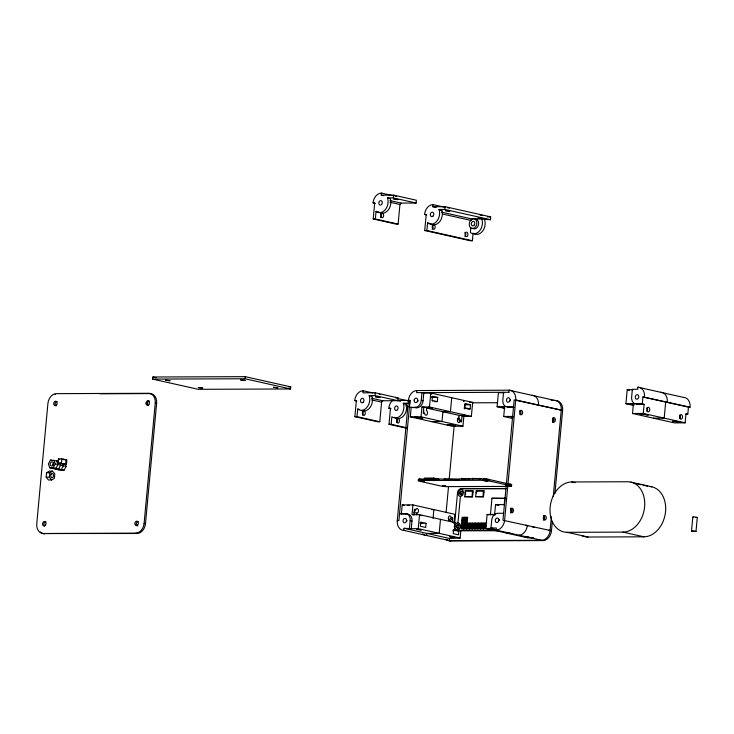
<?xml version="1.0" encoding="UTF-8"?>
<svg xmlns="http://www.w3.org/2000/svg" width="734" height="734" viewBox="0 0 734 734"><rect width="100%" height="100%" fill="white"/><g stroke="black" fill="none" stroke-linecap="round" stroke-linejoin="round"><path stroke-width="1.1" d="M464.888 517.286L463.805 529.03M46.159 477.21L46.572 472.769L49.279 471.109L52.499 471.1L54.802 473.88L54.389 478.32L51.674 479.981L48.453 479.999L46.159 477.21L49.38 477.201L51.674 479.981M49.38 477.201L49.793 472.76L52.499 471.1M58.059 463.062L58.454 458.869L61.858 458.851L66.867 459.979L66.482 464.172L58.059 463.062L66.482 464.172M61.472 463.053L61.858 458.851M65.684 463.604L66.069 459.411M152.7 379.111L152.892 377.01L245.211 376.661L290.747 386.873L290.554 388.965L198.235 389.314L152.7 379.111L245.018 378.762L290.554 388.965M43.361 533.526L135.68 533.178A9.9 7.432 -77.4 0 0 144.103 523.36L155.259 403.058A9.9 7.432 -77.4 0 0 148.653 393.296L56.334 393.644A9.9 7.432 -77.4 0 0 47.912 403.461L36.755 523.764A9.9 7.432 -77.4 0 0 43.361 533.526L137.047 533.49A9.9 7.432 -77.4 0 0 145.47 523.663L156.626 403.37A9.9 7.432 -77.4 0 0 150.02 393.598L148.653 393.296M245.018 378.762L245.211 376.661M363.147 390.754L362.935 392.846L375.276 392.8L398.039 397.911L397.782 400.7L382.799 400.764L381.597 402.159L379.781 421.747L377.634 421.756L354.871 416.655L356.357 400.562L354.706 400.571A9.9 7.432 -77.4 0 1 361.146 391.094L363.147 390.754L372.89 392.938M381.469 193.079L381.267 195.18L393.617 195.134L416.38 200.235L416.123 203.034L401.14 203.089L399.938 204.492L398.122 224.072L395.975 224.081L373.202 218.98L374.698 202.896L373.046 202.896A9.9 7.432 -77.4 0 1 381.46 193.079L392.305 195.51M379.781 421.747L356.972 416.646L357.724 409.04L359.541 409.444M378.79 211.979L376.056 211.364L375.349 218.971L373.202 218.98M400.397 401.25L375.019 395.598L375.276 392.8M416.123 203.034L393.36 197.932L393.617 195.134M406.764 428.289L389.002 424.298L390.488 408.214L388.837 408.223A9.9 7.432 -77.4 0 1 392.782 400.186M552.307 521.672L551.473 530.755A9.9 7.432 -77.4 0 1 543.05 540.573L450.722 540.921L403.874 530.388A9.9 7.432 -77.4 0 1 397.268 520.626L408.425 400.324A9.9 7.432 -77.4 0 1 416.802 390.552L509.121 390.204L554.656 400.406A9.9 7.432 -77.4 0 1 561.262 410.15L553.262 496.404M473.632 233.531L473.1 233.118L472.402 240.724L470.255 240.734L424.72 230.522L426.215 214.438L424.555 214.447A9.9 7.432 -77.4 0 1 432.977 204.621L445.199 207.364M409.343 407.361L415.242 407.333A7.065 5.312 -77.4 0 0 418.013 406.388L418.646 405.874A7.065 5.312 -77.4 0 0 421.261 400.324L421.977 392.626L423.793 393.039L423.087 400.727A7.065 5.312 -77.4 0 1 417.068 407.746L409.343 407.361L409.985 400.36L408.379 400.369M410.04 400.324L398.883 520.626L397.268 520.626M472.402 240.724L426.867 230.513L427.573 222.907L429.39 223.32M457.658 418.554L460.099 421.435L461.493 421.747L462.025 416.004L463.851 416.417L462.943 426.206L452.208 426.252L410.315 416.857L411.159 407.765M460.824 530.517L460.126 538.04L418.233 528.654L411.26 528.682L411.976 520.993A7.065 5.312 -77.4 0 0 407.251 514.011L401.351 514.039L402.195 504.946L412.93 504.9L454.814 514.295L454.007 522.993M436.115 207.465L432.785 206.722L432.977 204.621M403.874 530.388L404.067 528.296L411.26 528.682M416.802 390.552L416.609 392.644L508.928 392.277M409.434 528.278L410.15 520.58A7.065 5.312 -77.4 0 0 409.756 517.085L409.434 516.323A7.065 5.312 -77.4 0 0 405.434 513.607L399.525 513.626L401.351 514.039M412.93 504.9L412.022 514.699L419.536 514.672L455.915 522.819M462.943 426.206L421.05 416.82L421.958 407.031L429.473 407.003L471.366 416.389L472.659 402.397L430.775 393.011L423.793 393.039M423.784 407.434L423.252 413.169L424.702 413.82A2.266 1.468 89.8 0 0 425.509 415.04L425.885 415.187A2.266 1.468 89.8 0 0 427.482 413.517A2.266 1.468 89.8 0 0 426.61 410.847L426.518 408.049L432.519 408.251L421.958 407.031M413.838 515.103L414.371 509.368L415.848 509.451A2.266 1.468 89.8 0 1 417.206 508.579L417.573 508.726A2.266 1.468 89.8 0 1 418.453 511.396A2.266 1.468 89.8 0 1 416.848 513.066L413.994 512.635L415.765 509.68M506.111 483.88L510.836 484.367L510.708 485.761A4.239 0.477 5.3 0 1 510.213 486.385L446.878 486.624A4.239 0.477 5.3 0 1 440.923 486.027L419.068 481.128A4.239 0.477 5.3 0 1 419.564 480.504L419.692 479.109L483.027 478.871A4.239 0.477 5.3 0 1 488.982 479.467L510.836 484.367A4.239 0.477 5.3 0 1 511.369 484.935M445.134 206.676L490.661 216.879L490.404 219.677L444.868 209.474L445.134 206.676L432.785 206.722M416.655 514.828L416.82 513.057M418.233 528.654L419.536 514.672M429.473 407.003L430.775 393.011M426.078 523.278L425.692 527.471L420.408 526.287L420.793 522.094L426.078 523.278L420.206 523.278M437.317 401.617L437.712 397.424L432.427 396.241L432.042 400.434L437.317 401.617L434.427 401.626M433.555 479.311L433.675 478.054L424.445 478.091L424.325 479.348L435.152 479.669L435.271 478.412M433.06 518.305L433.867 509.598L431.72 509.607M451.722 397.709L450.419 411.691L442.905 411.719L441.996 421.518L431.262 421.555M440.483 519.36L439.18 533.352L426.839 533.398L426.637 535.499A9.9 7.432 -77.4 0 1 423.83 534.765M470.833 227.485L470.375 232.504L470.907 232.917A9.9 7.432 -77.4 0 0 479.816 230.586A9.9 7.432 -77.4 0 0 481.834 219.09L490.404 219.677M446.098 512.671L448.52 486.569M449.144 479.752L454.098 426.417M426.518 408.049L459.3 415.398L458.695 418.041A2.266 1.468 89.8 0 0 457.374 420.215A2.266 1.468 89.8 0 0 458.603 422.518L458.989 422.545A2.266 1.468 89.8 0 0 459.979 421.729L460.099 421.435M449.41 540.6L449.603 538.499L404.067 528.296M452.263 521.764L452.621 517.938L451.19 517.369A2.266 1.468 89.8 0 0 450.043 515.938L449.658 515.919A2.266 1.468 89.8 0 0 448.336 518.094A2.266 1.468 89.8 0 0 449.575 520.397L449.603 520.397M464.319 408.985L464.521 405.819M497.725 530.691L457.227 530.636A4.239 3.184 -77.4 0 1 454.401 526.452L457.511 492.881A4.239 3.184 -77.4 0 1 461.126 488.67L506.368 488.505M469.989 478.696L461.457 478.449L461.374 479.293L465.549 479.274M457.227 530.636L457.291 529.939M457.943 522.947L460.411 496.368M461.062 489.367L461.126 488.67L506.139 488.706M458.86 530.618L458.475 534.82L453.19 533.636L453.575 529.434L455.695 529.911M470.099 408.966L470.494 404.764L465.209 403.581L464.824 407.783L470.099 408.966L467.209 408.976M464.723 496.707L465.264 490.826L472.558 490.798L473.109 490.927L472.558 496.799L464.723 496.707L472.558 496.799M465.448 494.835L465.631 492.853L465.09 492.725M468.677 479.265L468.751 478.421M466.613 529.021L467.677 517.277L462.099 517.296L461.007 529.049L491.826 528.93M472.329 479.247L472.402 478.412L480.935 478.66M472.017 496.679L472.558 490.798M469.411 529.012L469.962 523.14M472.219 529.003L472.76 523.131M475.669 496.661L476.21 490.789L483.513 490.762L484.055 490.881L483.513 496.753L475.669 496.661L483.513 496.753M476.21 490.789L476.751 490.908L476.577 492.808L476.036 492.688M475.017 528.994L475.559 523.113M479.623 479.219L479.697 478.384M477.816 528.985L478.366 523.103M419.564 480.504L482.899 480.265L483.486 478.972M482.963 496.634L483.513 490.762M480.623 528.975L481.165 523.094M483.422 528.957L483.963 523.085M510.708 485.761L488.853 480.871L488.982 479.467L485.128 479.036M533.682 537.811L527.709 537.839L485.816 528.443L487.11 514.461L494.624 514.433L495.533 504.634L504.13 504.607M504.827 408.453L497.111 406.719L498.404 392.727L504.386 392.708M490.404 515.029L491.964 498.239L505.671 498.377L491.964 498.239M485.816 528.443L492.798 528.416L490.973 528.012L491.688 520.314A7.065 5.312 -77.4 0 1 494.303 514.763L494.936 514.25A7.065 5.312 -77.4 0 1 497.707 513.305L503.607 513.277M503.561 392.295L502.845 399.993A7.065 5.312 -77.4 0 0 503.24 403.48L503.561 404.241A7.065 5.312 -77.4 0 0 507.57 406.966L514.314 407.352M512.534 418.463L503.717 416.481L504.625 406.691L497.111 406.719M543.05 540.573L496.147 530.086L496.34 527.994L490.973 528.012M508.928 392.305L509.121 390.176A9.9 7.432 -77.4 0 1 515.727 399.938L507.983 483.908M504.221 504.909L504.845 498.193M506.166 486.183L502.955 520.278L551.473 530.755M506.377 483.917L514.167 399.929L561.308 410.132M507.781 486.174L504.616 520.222A9.9 7.432 -77.4 0 1 496.147 530.086M551.418 516.809L550.105 530.453A9.9 7.432 -77.4 0 1 541.674 540.297L449.355 540.619A9.9 7.432 -77.4 0 1 446.556 539.885M554.941 493.303L562.629 410.453A9.9 7.432 -77.4 0 0 556.023 400.691M633.625 405.452L625.909 403.718L627.212 389.736L633.194 389.708M685.143 422.83L643.25 413.444L644.094 404.351L642.278 403.948L642.92 396.947L688.455 407.159L687.804 414.15L685.987 413.737L685.143 422.83L674.408 422.876L632.515 413.49L633.424 403.691L625.909 403.718M688.455 407.159L690.07 407.15A9.9 7.432 -77.4 0 0 683.464 397.388L637.929 387.185L637.736 389.277L632.369 389.295L631.653 396.993A7.065 5.312 -77.4 0 0 632.047 400.489L632.369 401.25A7.065 5.312 -77.4 0 0 636.369 403.966L644.094 404.351M691.511 530.976L692.804 516.993L695.19 516.975L697.3 517.433L696.006 531.425L691.511 530.976L696.006 531.425M58.408 461.108L50.453 460.099L48.389 463.952L49.738 467.797L60.665 470.246L64.069 470.228L66.133 466.374L65.124 463.493M49.738 467.797L53.142 467.778L55.206 463.925L53.857 460.09M504.698 407.902L503.212 407.572L503.561 407.196M634.084 404.966L632.011 404.581L632.369 404.195M451.226 517.626L448.786 520.011M449.667 521.379L452.621 517.938M463.549 416.591L464.182 416.086M529.159 537.022L524.7 536.646L526.462 536.508M697.3 517.433L696.052 517.534M380.001 394.525L379.166 394.158M510.928 484.816L510.295 484.367M473.503 218.704C470.558 218.934 469.054 222.218 469.301 224.879A4.945 3.716 -77.4 0 0 473.256 228.421A4.945 3.716 -77.4 0 0 476.834 223.164A4.945 3.716 -77.4 0 0 473.503 218.704L481.834 219.09M464.558 414.82L465.292 415.609L459.3 415.398M424.426 479.577L418.912 479.366L419.738 479.724M423.913 410.719L423.408 411.581L424.647 413.481M376.056 211.364L376.588 211.777A9.9 7.432 -77.4 0 0 385.497 209.447A9.9 7.432 -77.4 0 0 387.515 197.951L393.36 197.932M427.573 222.907L428.106 223.32A9.9 7.432 -77.4 0 0 437.014 220.989A9.9 7.432 -77.4 0 0 439.033 209.493L444.868 209.474M439.593 210.117L441.767 210.107A9.9 7.432 -77.4 0 1 439.749 221.604A9.9 7.432 -77.4 0 1 430.84 223.934L430.308 223.521M487.293 216.897L490.661 216.879M424.72 230.522L426.867 230.513M288.462 386.882L290.747 386.873M99.87 393.791L150.02 393.598M357.724 409.04L359.394 410.012A9.9 7.432 -77.4 0 0 367.624 406.48A9.9 7.432 -77.4 0 0 369.184 395.626L375.019 395.598M431.931 397.443L437.712 397.424M395.8 397.911L398.039 397.911M642.92 396.947L690.07 407.15M397.066 400.498L408.287 400.461M551.234 400.397L554.656 400.379M469.668 402.406L472.659 402.397M472.393 402.819L497.469 402.718M389.002 424.298L391.149 424.298L391.855 416.692L393.525 417.655A9.9 7.432 -77.4 0 0 401.755 414.132A9.9 7.432 -77.4 0 0 403.315 403.269L408.177 403.25M403.874 403.893L406.04 403.883A9.9 7.432 -77.4 0 1 404.489 414.747A9.9 7.432 -77.4 0 1 396.259 418.27L394.58 417.297M634.148 404.104L630.845 404.122L632.24 404.434M636.369 403.966L642.278 403.948M464.714 404.792L470.494 404.764M507.57 406.966L513.47 406.939M504.24 407.104L502.038 407.113L503.432 407.425M632.515 413.49L643.25 413.444M685.84 414.159L687.804 414.15M462.025 416.004L466.429 415.994L465.035 415.683M354.871 416.655L357.018 416.646M463.851 416.417L471.366 416.389M410.315 416.857L421.05 416.82M503.717 416.481L512.304 416.453M513.139 416.884L510.992 416.894L513.103 417.362M653.462 418.178L664.197 418.141L665.692 402.058L667.298 402.048A9.9 7.432 -77.4 0 0 660.692 392.286M52.472 468.402L55.876 468.393L57.94 464.539L56.591 460.695M55.197 469.017L58.61 469.008L60.674 465.154L59.995 463.237M57.931 469.632L61.344 469.622L63.399 465.769L62.729 463.842M46.572 472.769L49.793 472.76M436.904 479.247L438.96 479.238L433.675 478.054M571.804 481.963L627.625 481.752A25.442 19.112 -77.4 0 1 644.608 506.864A25.442 19.112 -77.4 0 1 622.955 532.113L567.134 532.324A25.442 19.112 -77.4 0 1 550.142 507.222A25.442 19.112 -77.4 0 1 571.804 481.963L575.107 482.706M473.109 490.927L465.264 490.826M476.751 490.908L484.055 490.881M457.511 492.881L458.053 492.881M407.324 505.359L409.471 505.35M492.046 514.855L495.349 514.837M461.824 520.232L467.42 520.213M461.548 523.168L486.77 523.076M461.282 526.104L486.495 526.012M454.401 526.452L454.933 526.452M453.08 530.645L497.946 530.489M548.537 530.434L550.151 530.434L548.491 530.48M506.763 533.141L510.13 533.132M567.134 532.324L588.072 537.022L643.901 536.811A25.442 19.112 -77.4 0 0 665.435 512.653A25.442 19.112 -77.4 0 0 650.241 486.541M460.126 538.04L449.603 538.499M63.564 459.713L64.766 459.631L63.372 459.264M484.624 479.229L487.514 479.66M465.017 404.507L466.338 404.425L464.897 404.03M430.262 393.718L431.353 393.773M430.564 393.727L431.711 393.809M431.757 397.131L433.555 397.066L432.023 396.672M395.277 196.262L396.415 196.336M463.393 401.076L463.952 401.103M453.172 530.343L454.695 530.232M463.429 401.076L463.998 401.113M420.343 522.993L421.922 522.929L420.178 522.498M480.128 215.181L482.238 215.457M419.967 515.415L421.646 515.617M453.254 522.81L454.355 522.957M447.933 207.887L449.456 208.117M485.614 479.66L484.752 479.55M423.38 479.651L420.894 479.66M453.227 529.875L454.667 530.196M464.503 408.223L465.76 408.471M432.17 400.938L432.941 401.113M381.267 195.18L383.442 195.666M387.515 197.951L390.249 198.565A9.9 7.432 -77.4 0 1 388.231 210.062A9.9 7.432 -77.4 0 1 379.322 212.392M439.033 209.493L441.767 210.107M390.011 200.593L401.14 203.089M441.519 212.135L472.687 219.127M389.919 202.245L399.938 204.492M442.547 214.044L471.485 220.521M373.046 202.896L375.212 203.382M424.555 214.447L426.775 214.943M375.303 218.971L398.122 224.072M627.212 389.736L629.414 390.231M515.727 399.938L562.629 410.453M421.261 400.324L423.087 400.727M397.277 398.406L408.37 400.892M369.184 395.626L371.909 396.232A9.9 7.432 -77.4 0 1 370.358 407.095A9.9 7.432 -77.4 0 1 362.128 410.618M403.315 403.269L406.04 403.883M415.242 407.333L417.068 407.746M371.67 398.268L382.799 400.764M405.801 405.911L408.031 406.416M371.578 399.92L381.597 402.159M354.706 400.571L356.871 401.058M388.837 408.223L391.057 408.719M391.103 424.298L406.324 427.693M630.946 482.128L651.893 486.816M636.442 483.734L640.855 484.724M643.057 485.211L647.471 486.202M152.892 377.01L156.223 377.762M147.929 400.865L149.296 401.177A2.239 1.688 -77.4 0 0 147.442 403.14A2.239 1.688 -77.4 0 0 148.497 405.544M155.259 403.058L156.626 403.37M146.038 403.131L147.406 403.434M472.402 478.412L473.641 478.687M461.457 478.449L462.695 478.724M459.181 479.66L444.116 479.219L446.3 479.706M483.33 492.661L483.88 492.78M420.142 479.21L419.692 479.109A4.239 0.477 5.3 0 0 418.875 479.651M472.384 492.697L472.925 492.826M622.955 532.113L643.901 536.811M495.533 504.634L498.845 505.377M487.11 514.461L489.321 514.947M527.893 525.865L525.727 525.379L527.333 525.37A9.9 7.432 -77.4 0 1 518.91 535.196M532.233 526.838L534.398 527.324M402.195 504.946L404.397 505.442M405.434 513.607L407.251 514.011M410.15 520.58L411.976 520.993M50.453 460.099L52.27 460.512M55.206 463.925L66.133 466.374M53.142 467.778L64.069 470.228M144.103 523.36L145.47 523.663M135.68 533.178L137.047 533.49M693.364 517.222L692.841 517.057M488.44 479.467L489.266 479.834M58.454 458.869L59.252 459.429M429.583 407.728L428.867 406.819M458.365 417.114L461.493 421.747M432.124 224.999A2.248 1.459 89.8 0 1 433.005 227.09A2.248 1.459 89.8 0 1 432.097 229.146M464.906 232.348A2.248 1.459 89.8 0 1 465.796 234.44A2.248 1.459 89.8 0 1 464.879 236.495M475.329 219.117A4.945 3.716 -77.4 0 1 478.384 225.265A4.945 3.716 -77.4 0 1 472.595 228.256M484.568 219.705A9.9 7.432 -77.4 0 1 482.789 230.88A9.9 7.432 -77.4 0 1 474.21 233.852M380.607 213.447A2.248 1.459 89.8 0 1 381.497 215.539A2.248 1.459 89.8 0 1 380.579 217.594M396.727 419.077A2.248 1.459 89.8 0 1 396.699 422.637M362.266 411.123A2.248 1.459 89.8 0 1 362.578 414.985M53.041 465.604A2.119 1.596 -77.4 0 1 53.894 462.741M482.899 480.265A4.239 0.477 5.3 0 1 488.853 480.871M588.072 537.022A25.442 19.112 -77.4 0 1 581.603 535.526M543.362 515.626A2.266 1.468 89.8 0 1 544.628 517.892A2.266 1.468 89.8 0 1 543.334 520.103M510.58 508.277A2.266 1.468 89.8 0 1 511.846 510.543A2.266 1.468 89.8 0 1 510.552 512.763M499.065 520.635A2.266 1.697 -77.4 0 1 499.57 519.608M445.923 539.472A9.9 7.432 -77.4 0 1 445.63 539.233M423.206 534.352A9.9 7.432 -77.4 0 1 422.619 533.857M406.7 521.516A2.266 1.697 -77.4 0 1 407.003 520.388M417.839 401.837A2.266 1.697 -77.4 0 1 417.811 401.259L417.903 400.681A2.266 1.697 -77.4 0 1 418.114 400.131M459.64 490.11A4.239 3.184 -77.4 0 1 459.998 489.752M460.768 489.202A4.239 3.184 -77.4 0 1 462.035 488.872M458.144 530.838A4.239 3.184 -77.4 0 1 456.585 530.287M456.264 529.985A4.239 3.184 -77.4 0 1 455.979 529.618M458.365 528.397A1.771 1.33 -77.4 0 1 457.218 526.425A1.771 1.33 -77.4 0 1 459.034 524.957M461.484 494.817A1.771 1.33 -77.4 0 1 460.337 492.853A1.771 1.33 -77.4 0 1 462.145 491.385M553.124 418.114A2.266 1.468 89.8 0 1 553.665 420.49A2.266 1.468 89.8 0 1 552.445 422.151A2.266 1.468 89.8 0 0 553.702 420.509A2.266 1.468 89.8 0 0 553.197 418.123M531.893 395.277A9.9 7.432 -77.4 0 1 538.499 405.04M520.085 410.471A2.266 1.468 89.8 0 1 520.975 412.6A2.266 1.468 89.8 0 1 520.03 414.664M510.13 400.883A2.266 1.697 -77.4 0 1 510.433 399.755M509.387 407.37A7.065 5.312 -77.4 0 1 508.02 407.141M507.387 406.847A7.065 5.312 -77.4 0 1 506.79 406.443M679.785 415.123A2.266 1.468 89.8 0 1 679.803 418.71M647.049 407.829A2.266 1.468 89.8 0 1 646.975 411.416M637.929 387.185A9.9 7.432 -77.4 0 1 644.535 396.947M638.195 404.379A7.065 5.312 -77.4 0 1 635.598 403.452M55.114 394.534A9.9 7.432 -77.4 0 1 55.481 394.378M44.728 533.838A9.9 7.432 -77.4 0 1 40.994 532.453M40.7 532.196A9.9 7.432 -77.4 0 1 40.425 531.921M56.151 405.884A2.239 1.688 -77.4 0 1 55.133 403.461A2.239 1.688 -77.4 0 1 56.995 401.526M137.744 525.911A2.239 1.688 -77.4 0 1 136.249 523.7A2.239 1.688 -77.4 0 1 138.157 521.479M44.6 525.966A2.239 1.688 -77.4 0 1 44.04 523.47A2.239 1.688 -77.4 0 1 45.838 521.828M510.745 508.267A2.266 1.468 89.8 0 1 511.882 510.69A2.266 1.468 89.8 0 1 510.479 512.727M450.722 540.921A9.9 7.432 -77.4 0 1 447.29 539.774M465.622 518.672C466.384 521.103 467.136 516.553 465.622 518.672M462.558 521.626C463.31 524.058 464.081 519.498 462.558 521.626M465.365 521.58C466.017 524.067 466.962 519.544 465.365 521.58M462.301 524.526C462.943 527.012 463.897 522.498 462.301 524.526M462.842 518.654C463.484 521.14 464.438 516.617 462.842 518.654M464.824 527.452C465.475 529.939 466.42 525.425 464.824 527.452M465.099 524.516C465.751 527.003 466.696 522.48 465.099 524.516M467.631 527.443C468.274 529.93 469.228 525.406 467.631 527.443M470.705 524.498C471.347 526.984 472.301 522.461 470.705 524.498M473.228 527.425C473.88 529.911 474.825 525.388 473.228 527.425M476.302 524.48C476.953 526.966 477.907 522.443 476.302 524.48M478.834 527.407C479.486 529.893 480.431 525.37 478.834 527.407M479.109 524.461C479.752 526.948 480.706 522.434 479.109 524.461M481.908 524.452C482.559 526.939 483.504 522.424 481.908 524.452M484.44 527.379C485.082 529.865 486.036 525.351 484.44 527.379M414.26 399.865L414.169 400.443A2.266 1.697 -77.4 0 0 415.316 402.526L415.756 402.581A2.266 1.697 -77.4 0 0 417.527 400.819L417.618 400.241A2.266 1.697 -77.4 0 0 416.251 398.112A2.266 1.697 -77.4 0 0 414.26 399.865M406.508 520.498L406.416 521.085A2.266 1.697 -77.4 0 1 404.645 522.837L404.205 522.782A2.266 1.697 -77.4 0 1 403.094 520.406A2.266 1.697 -77.4 0 1 404.92 518.369L405.361 518.415A2.266 1.697 -77.4 0 1 406.508 520.498M506.588 399.489L506.488 400.067A2.266 1.697 -77.4 0 0 507.644 402.159L508.084 402.204A2.266 1.697 -77.4 0 0 509.91 400.158A2.266 1.697 -77.4 0 0 508.79 397.782L508.35 397.736A2.266 1.697 -77.4 0 0 506.588 399.489M495.422 519.819L495.331 520.397A2.266 1.697 -77.4 0 0 496.698 522.525A2.266 1.697 -77.4 0 0 498.689 520.782L498.781 520.195A2.266 1.697 -77.4 0 0 497.634 518.112L497.193 518.057A2.266 1.697 -77.4 0 0 495.422 519.819M635.387 396.488L635.295 397.076A2.266 1.697 -77.4 0 0 636.442 399.158L636.883 399.213A2.266 1.697 -77.4 0 0 638.708 397.167A2.266 1.697 -77.4 0 0 637.598 394.791L637.158 394.736A2.266 1.697 -77.4 0 0 635.387 396.488M462.044 527.388C462.448 529.985 463.805 525.581 462.044 527.388M467.916 524.434C468.32 527.03 469.677 522.617 467.916 524.434M470.448 527.361C470.852 529.957 472.21 525.544 470.448 527.361M473.522 524.415C473.925 527.003 475.283 522.599 473.522 524.415M476.054 527.342C476.449 529.93 477.816 525.526 476.054 527.342M481.66 527.315C482.054 529.911 483.422 525.507 481.66 527.315M484.734 524.37C485.128 526.966 486.495 522.553 484.734 524.37M165.444 380.258L169.903 380.689L165.444 380.258M393.864 199.097L398.204 199.593L393.864 199.097M445.382 210.64L449.713 211.144L445.382 210.64M478.164 217.989L482.495 218.493L478.164 217.989M198.327 387.57L202.685 388.084L198.327 387.57M240.688 379.946L245.055 380.451L240.688 379.946M60.28 463.356L64.381 463.833L60.28 463.356M273.47 387.295L277.837 387.8L273.47 387.295M375.533 396.764L379.863 397.268L375.533 396.764M420.701 480.908L423.977 481.284L420.701 480.908M442.556 485.807L445.832 486.183L442.556 485.807M483.972 480.66L487.385 481.054L483.972 480.66M505.827 485.559L509.24 485.954L505.827 485.559M416.912 529.407L421.279 529.92L416.912 529.407M449.694 536.756L454.062 537.26L449.694 536.756M492.019 529.168L496.368 529.682L492.019 529.168M643.021 413.884L639.8 413.893L648.296 415.068L643.021 413.884M417.6 417.27L414.38 417.279L422.876 418.453L417.6 417.27M675.803 421.233L672.583 421.243L681.079 422.417L675.803 421.233M450.382 424.619L447.162 424.628L455.658 425.803L450.382 424.619M512.084 512.727L511.708 512.671A2.266 1.468 89.8 0 1 510.864 509.075A2.266 1.468 89.8 0 1 513.341 509.433A2.266 1.468 89.8 0 1 512.084 512.727M433.133 215.989A2.257 1.697 -77.4 0 0 432.711 212.254A2.257 1.697 -77.4 0 0 430.363 214.998A2.257 1.697 -77.4 0 0 433.133 215.989M432.546 225.659A2.248 1.459 89.8 0 0 433.491 229.274A2.248 1.459 89.8 0 0 435.051 226.219A2.248 1.459 89.8 0 0 432.546 225.659M465.328 233.008A2.248 1.459 89.8 0 0 466.273 236.623A2.248 1.459 89.8 0 0 467.833 233.568A2.248 1.459 89.8 0 0 465.328 233.008M474.118 225.173A2.257 1.697 -77.4 0 0 473.696 221.439A2.257 1.697 -77.4 0 0 471.338 224.182A2.257 1.697 -77.4 0 0 474.118 225.173M381.029 214.117A2.248 1.459 89.8 0 0 381.974 217.723A2.248 1.459 89.8 0 0 383.533 214.677A2.248 1.459 89.8 0 0 381.029 214.117M381.625 204.447A2.257 1.697 -77.4 0 0 381.203 200.712A2.257 1.697 -77.4 0 0 378.845 203.456A2.257 1.697 -77.4 0 0 381.625 204.447M396.828 419.435A2.248 1.459 89.8 0 0 397.764 423.05A2.248 1.459 89.8 0 0 399.333 419.995A2.248 1.459 89.8 0 0 396.828 419.435M397.415 409.774A2.257 1.697 -77.4 0 0 396.993 406.03A2.257 1.697 -77.4 0 0 394.635 408.774A2.257 1.697 -77.4 0 0 397.415 409.774M362.697 411.783A2.248 1.459 89.8 0 0 363.633 415.398A2.248 1.459 89.8 0 0 365.202 412.343A2.248 1.459 89.8 0 0 362.697 411.783M363.284 402.122A2.257 1.697 -77.4 0 0 362.862 398.378A2.257 1.697 -77.4 0 0 360.504 401.131A2.257 1.697 -77.4 0 0 363.284 402.122M52.802 465.42A2.119 1.596 -77.4 0 0 52.398 461.915A2.119 1.596 -77.4 0 0 50.196 464.494A2.119 1.596 -77.4 0 0 52.802 465.42M51.004 474.228A2.119 1.376 89.8 0 0 51.894 477.641A2.119 1.376 89.8 0 0 53.371 474.76A2.119 1.376 89.8 0 0 51.004 474.228M462.402 495.331A3.532 2.652 -77.4 0 0 461.741 489.486A3.532 2.652 -77.4 0 0 458.062 493.78A3.532 2.652 -77.4 0 0 462.402 495.331M459.291 528.911A3.532 2.652 -77.4 0 0 458.631 523.058A3.532 2.652 -77.4 0 0 454.942 527.351A3.532 2.652 -77.4 0 0 459.291 528.911M461.567 494.101A1.771 1.33 -77.4 0 0 461.236 491.174A1.771 1.33 -77.4 0 0 459.392 493.321A1.771 1.33 -77.4 0 0 461.567 494.101M458.456 527.673A1.771 1.33 -77.4 0 0 458.126 524.755A1.771 1.33 -77.4 0 0 456.282 526.902A1.771 1.33 -77.4 0 0 458.456 527.673M679.867 415.554A2.266 1.468 89.8 0 0 680.868 419.16A2.266 1.468 89.8 0 0 682.4 416.04A2.266 1.468 89.8 0 0 679.867 415.554M647.122 408.132A2.266 1.468 89.8 0 0 648.021 411.802A2.266 1.468 89.8 0 0 649.636 408.774A2.266 1.468 89.8 0 0 647.122 408.132M45.325 525.305A2.239 1.688 -77.4 0 0 44.902 521.59A2.239 1.688 -77.4 0 0 42.572 524.315A2.239 1.688 -77.4 0 0 45.325 525.305M148.828 404.627A2.239 1.688 -77.4 0 0 148.36 400.938A2.239 1.688 -77.4 0 0 146.057 403.7A2.239 1.688 -77.4 0 0 148.828 404.627M137.643 524.957A2.239 1.688 -77.4 0 0 137.23 521.241A2.239 1.688 -77.4 0 0 134.891 523.966A2.239 1.688 -77.4 0 0 137.643 524.957M56.49 405.003A2.239 1.688 -77.4 0 0 56.068 401.287A2.239 1.688 -77.4 0 0 53.729 404.012A2.239 1.688 -77.4 0 0 56.49 405.003M519.956 411.141A2.266 1.468 89.8 0 0 520.911 414.783A2.266 1.468 89.8 0 0 522.48 411.71A2.266 1.468 89.8 0 0 519.956 411.141M543.655 516.406A2.266 1.468 89.8 0 0 544.61 520.048A2.266 1.468 89.8 0 0 546.179 516.975A2.266 1.468 89.8 0 0 543.655 516.406M552.739 418.49A2.266 1.468 89.8 0 0 553.693 422.133A2.266 1.468 89.8 0 0 555.262 419.05A2.266 1.468 89.8 0 0 552.739 418.49"/></g></svg>
